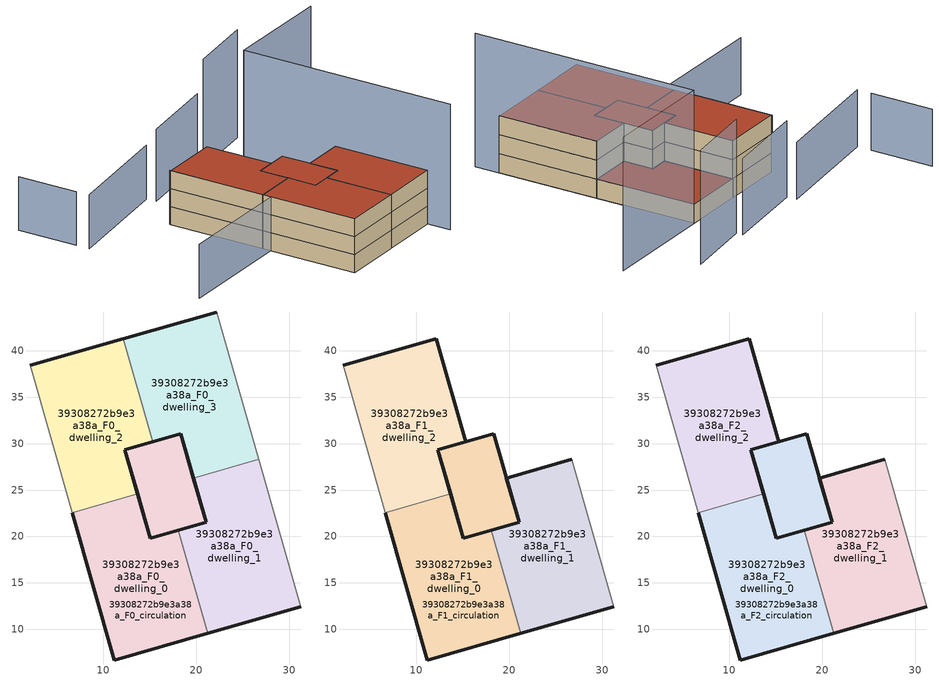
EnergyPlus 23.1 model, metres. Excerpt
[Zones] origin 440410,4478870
39308272b9e3a38a_F0_dwelling_0
 floor ground (EU_floor_Construction): 18.07,20.67 21.24,9.58 11.22,6.71 6.68,22.57 13.7,24.57 15.06,19.82 z0; 18.35,31.05 21.07,21.53 15.06,19.82 13.7,24.57 12.34,29.33 z0
 wall outside (EU_wall_Construction): 18.07,20.67 15.06,19.82 13.7,24.57 / 6.68,22.57 11.22,6.71 21.24,9.58 z0:3
 wall to 39308272b9e3a38a_F0_dwelling_1 (EU_wall_Construction): 21.24,9.58 18.07,20.67 z0:3
 wall to 39308272b9e3a38a_F0_dwelling_2 (EU_wall_Construction): 13.7,24.57 6.68,22.57 z0:3
39308272b9e3a38a_F0_dwelling_1
 floor ground (EU_floor_Construction): 18.35,31.05 19.71,26.29 21.07,21.53 15.06,19.82 12.34,29.33 z0; 26.73,28.29 31.26,12.44 21.24,9.58 18.07,20.67 21.07,21.53 19.71,26.29 z0
 wall outside (EU_wall_Construction): 21.24,9.58 31.26,12.44 / 19.71,26.29 21.07,21.53 18.07,20.67 z0:3
 wall adiabatic (EU_wall_Construction): 31.26,12.44 26.73,28.29 z0:3
 wall to 39308272b9e3a38a_F0_dwelling_3 (EU_wall_Construction): 26.73,28.29 19.71,26.29 z0:3
39308272b9e3a38a_F0_dwelling_2
 floor ground (EU_floor_Construction): 12.17,41.28 15.35,30.19 12.34,29.33 13.7,24.57 6.68,22.57 2.15,38.42 z0
 wall outside (EU_wall_Construction): 12.17,41.28 2.15,38.42 / 13.7,24.57 12.34,29.33 15.35,30.19 z0:3
 wall adiabatic (EU_wall_Construction): 2.15,38.42 6.68,22.57 z0:3
 wall to 39308272b9e3a38a_F0_dwelling_3 (EU_wall_Construction): 15.35,30.19 12.17,41.28 z0:3
39308272b9e3a38a_F0_dwelling_3
 floor ground (EU_floor_Construction): 18.35,31.05 19.71,26.29 21.07,21.53 15.06,19.82 12.34,29.33 15.35,30.19 z0; 22.2,44.15 26.73,28.29 19.71,26.29 18.35,31.05 15.35,30.19 12.17,41.28 z0
 wall outside (EU_wall_Construction): 22.2,44.15 12.17,41.28 / 15.35,30.19 18.35,31.05 19.71,26.29 z0:3
 wall adiabatic (EU_wall_Construction): 26.73,28.29 22.2,44.15 z0:3
 roof outside (EU_roof_Construction): 26.73,28.29 22.2,44.15 12.17,41.28 15.35,30.19 18.35,31.05 19.71,26.29 z3; 21.07,21.53 19.71,26.29 18.35,31.05 15.35,30.19 12.34,29.33 15.06,19.82 z3
39308272b9e3a38a_F0_circulation
 floor ground (EU_floor_Construction): 18.35,31.05 19.71,26.29 21.07,21.53 18.07,20.67 15.06,19.82 13.7,24.57 12.34,29.33 15.35,30.19 z0; 18.07,20.67 21.24,9.58 11.22,6.71 6.68,22.57 13.7,24.57 15.06,19.82 z0; 26.73,28.29 31.26,12.44 21.24,9.58 18.07,20.67 21.07,21.53 19.71,26.29 z0; 22.2,44.15 26.73,28.29 19.71,26.29 18.35,31.05 15.35,30.19 12.17,41.28 z0
 wall outside (EU_wall_Construction): 18.35,31.05 12.34,29.33 15.06,19.82 21.07,21.53 18.35,31.05 z0:3
 roof outside (EU_floor_Construction): 26.73,28.29 22.2,44.15 12.17,41.28 15.35,30.19 18.35,31.05 19.71,26.29 z3
39308272b9e3a38a_F1_dwelling_0
 floor outside (EU_floor_Construction): 18.07,20.67 21.24,9.58 11.22,6.71 6.68,22.57 13.7,24.57 15.06,19.82 z3
 floor to 39308272b9e3a38a_F0_dwelling_0 (EU_floor_Construction): 18.35,31.05 21.07,21.53 15.06,19.82 13.7,24.57 12.34,29.33 z3
 wall outside (EU_wall_Construction): 18.07,20.67 15.06,19.82 13.7,24.57 / 6.68,22.57 11.22,6.71 21.24,9.58 z3:6
 wall to 39308272b9e3a38a_F1_dwelling_1 (EU_wall_Construction): 21.24,9.58 18.07,20.67 z3:6
 wall to 39308272b9e3a38a_F1_dwelling_2 (EU_wall_Construction): 13.7,24.57 6.68,22.57 z3:6
39308272b9e3a38a_F1_dwelling_1
 floor to 39308272b9e3a38a_F0_dwelling_1 (EU_floor_Construction): 26.73,28.29 31.26,12.44 21.24,9.58 18.07,20.67 21.07,21.53 19.71,26.29 z3; 18.35,31.05 19.71,26.29 21.07,21.53 15.06,19.82 12.34,29.33 z3
 wall outside (EU_wall_Construction): 21.24,9.58 31.26,12.44 / 26.73,28.29 19.71,26.29 21.07,21.53 18.07,20.67 z3:6
 wall adiabatic (EU_wall_Construction): 31.26,12.44 26.73,28.29 z3:6
39308272b9e3a38a_F1_dwelling_2
 floor to 39308272b9e3a38a_F0_dwelling_2 (EU_floor_Construction): 12.17,41.28 15.35,30.19 12.34,29.33 13.7,24.57 6.68,22.57 2.15,38.42 z3
 wall outside (EU_wall_Construction): 13.7,24.57 12.34,29.33 15.35,30.19 12.17,41.28 2.15,38.42 z3:6
 wall adiabatic (EU_wall_Construction): 2.15,38.42 6.68,22.57 z3:6
39308272b9e3a38a_F1_circulation
 floor outside (EU_floor_Construction): 26.73,28.29 31.26,12.44 21.24,9.58 18.07,20.67 21.07,21.53 19.71,26.29 z3
 floor to 39308272b9e3a38a_F0_circulation (EU_floor_Construction): 18.35,31.05 19.71,26.29 21.07,21.53 18.07,20.67 15.06,19.82 13.7,24.57 12.34,29.33 15.35,30.19 z3; 18.07,20.67 21.24,9.58 11.22,6.71 6.68,22.57 13.7,24.57 15.06,19.82 z3
 wall outside (EU_wall_Construction): 18.35,31.05 12.34,29.33 15.06,19.82 21.07,21.53 18.35,31.05 z3:6
39308272b9e3a38a_F2_dwelling_0
 floor outside (EU_floor_Construction): 18.07,20.67 21.24,9.58 11.22,6.71 6.68,22.57 13.7,24.57 15.06,19.82 z6
 floor to 39308272b9e3a38a_F1_dwelling_0 (EU_floor_Construction): 18.35,31.05 21.07,21.53 15.06,19.82 13.7,24.57 12.34,29.33 z6
 wall outside (EU_wall_Construction): 18.07,20.67 15.06,19.82 13.7,24.57 / 6.68,22.57 11.22,6.71 21.24,9.58 z6:9
 wall to 39308272b9e3a38a_F2_dwelling_1 (EU_wall_Construction): 21.24,9.58 18.07,20.67 z6:9
 wall to 39308272b9e3a38a_F2_dwelling_2 (EU_wall_Construction): 13.7,24.57 6.68,22.57 z6:9
 roof outside (EU_roof_Construction): 21.07,21.53 18.35,31.05 12.34,29.33 13.7,24.57 15.06,19.82 z9; 21.24,9.58 18.07,20.67 15.06,19.82 13.7,24.57 6.68,22.57 11.22,6.71 z9
39308272b9e3a38a_F2_dwelling_1
 floor to 39308272b9e3a38a_F1_dwelling_1 (EU_floor_Construction): 26.73,28.29 31.26,12.44 21.24,9.58 18.07,20.67 21.07,21.53 19.71,26.29 z6; 18.35,31.05 19.71,26.29 21.07,21.53 15.06,19.82 12.34,29.33 z6
 wall outside (EU_wall_Construction): 21.24,9.58 31.26,12.44 / 26.73,28.29 19.71,26.29 21.07,21.53 18.07,20.67 z6:9
 wall adiabatic (EU_wall_Construction): 31.26,12.44 26.73,28.29 z6:9
 roof outside (EU_roof_Construction): 31.26,12.44 26.73,28.29 19.71,26.29 21.07,21.53 18.07,20.67 21.24,9.58 z9; 21.07,21.53 19.71,26.29 18.35,31.05 12.34,29.33 15.06,19.82 z9
39308272b9e3a38a_F2_dwelling_2
 floor to 39308272b9e3a38a_F1_dwelling_2 (EU_floor_Construction): 12.17,41.28 15.35,30.19 12.34,29.33 13.7,24.57 6.68,22.57 2.15,38.42 z6
 wall outside (EU_wall_Construction): 13.7,24.57 12.34,29.33 15.35,30.19 12.17,41.28 2.15,38.42 z6:9
 wall adiabatic (EU_wall_Construction): 2.15,38.42 6.68,22.57 z6:9
 roof outside (EU_roof_Construction): 13.7,24.57 12.34,29.33 15.35,30.19 12.17,41.28 2.15,38.42 6.68,22.57 z9
39308272b9e3a38a_F2_circulation
 floor outside (EU_floor_Construction): 26.73,28.29 31.26,12.44 21.24,9.58 18.07,20.67 21.07,21.53 19.71,26.29 z6
 floor to 39308272b9e3a38a_F1_circulation (EU_floor_Construction): 18.35,31.05 19.71,26.29 21.07,21.53 18.07,20.67 15.06,19.82 13.7,24.57 12.34,29.33 z6; 18.07,20.67 21.24,9.58 11.22,6.71 6.68,22.57 13.7,24.57 15.06,19.82 z6
 wall outside (EU_wall_Construction): 18.35,31.05 12.34,29.33 15.06,19.82 21.07,21.53 18.35,31.05 z6:9
 roof outside (EU_roof_Construction): 21.07,21.53 19.71,26.29 18.35,31.05 12.34,29.33 13.7,24.57 15.06,19.82 18.07,20.67 z9; 21.24,9.58 18.07,20.67 15.06,19.82 13.7,24.57 6.68,22.57 11.22,6.71 z9; 31.26,12.44 26.73,28.29 19.71,26.29 21.07,21.53 18.07,20.67 21.24,9.58 z9
shading: 2.15,38.59 7.03,21.11 / 7.03,21.11 -12.52,15.64 / -16.37,52.34 -13.57,42.41 / 5.66,47.81 -12.84,40.23 z0:9; 32.42,8.53 22.27,44.14 / 22.27,44.14 40.67,49.38 z0:21; 19.6,51.73 6.26,46.28 z0:12; 30.95,55.23 19.99,50.74 z0:18
[Building]
EU S2 Campaign: North Axis=0; Terrain=City; Solar Distribution=FullExterior
[Site:Location]
Madrid: Latitude=40.5; Longitude=-3.5; Time Zone=1; Elevation=609
[SizingPeriod:WeatherFileDays]
AnnualSizingPeriod: Begin Month=1; Begin Day of Month=1; End Month=12; End Day of Month=31; Day of Week for Start Day=Monday; Use Weather File Daylight Saving Period=No; Use Weather File Rain and Snow Indicators=No
[MATERIAL]
EU_InternalMass_Material: Roughness=MediumRough; Thickness=0.1; Conductivity=1; Density=1800; Specific Heat=900; Thermal Absorptance=0.9; Solar Absorptance=0.7; Visible Absorptance=0.7
[MATERIAL:NOMASS] Roughness=MediumRough; Thermal Absorptance=0.9; Solar Absorptance=0.7; Visible Absorptance=0.7
Name | Thermal Resistance
EU_wall_NoMass | 1.60022
EU_roof_NoMass | 1.57597
EU_floor_NoMass | 0.470652
[CONSTRUCTION]
EU_wall_Construction: EU_wall_NoMass
EU_roof_Construction: EU_roof_NoMass
EU_floor_Construction: EU_floor_NoMass
EU_InternalMass_Construction: EU_InternalMass_Material
[ZONE] Type=1; Multiplier=1; Ceiling Height=autocalculate; Floor Area=autocalculate; Part of Total Floor Area=Yes
Name | Volume
39308272b9e3a38a_F0_dwelling_0; 39308272b9e3a38a_F1_dwelling_0; 39308272b9e3a38a_F2_dwelling_0 | 654.767
39308272b9e3a38a_F0_dwelling_1; 39308272b9e3a38a_F1_dwelling_1; 39308272b9e3a38a_F2_dwelling_1; 39308272b9e3a38a_F0_dwelling_3 | 654.766
39308272b9e3a38a_F0_dwelling_2; 39308272b9e3a38a_F1_dwelling_2; 39308272b9e3a38a_F2_dwelling_2 | 469.163
39308272b9e3a38a_F0_circulation | 1593.09
39308272b9e3a38a_F1_circulation; 39308272b9e3a38a_F2_circulation | 1123.93
[INTERNALMASS] Construction=EU_InternalMass_Construction
Name | Zone or ZoneList | Surface Area
39308272b9e3a38a_F0_dwelling_0_EU_InternalMass | 39308272b9e3a38a_F0_dwelling_0 | 156.388
39308272b9e3a38a_F0_dwelling_1_EU_InternalMass | 39308272b9e3a38a_F0_dwelling_1 | 156.388
39308272b9e3a38a_F0_dwelling_2_EU_InternalMass | 39308272b9e3a38a_F0_dwelling_2 | 156.388
39308272b9e3a38a_F0_dwelling_3_EU_InternalMass | 39308272b9e3a38a_F0_dwelling_3 | 156.388
39308272b9e3a38a_F1_dwelling_0_EU_InternalMass | 39308272b9e3a38a_F1_dwelling_0 | 312.776
39308272b9e3a38a_F1_dwelling_1_EU_InternalMass | 39308272b9e3a38a_F1_dwelling_1 | 156.388
39308272b9e3a38a_F1_dwelling_2_EU_InternalMass | 39308272b9e3a38a_F1_dwelling_2 | 156.388
39308272b9e3a38a_F2_dwelling_0_EU_InternalMass | 39308272b9e3a38a_F2_dwelling_0 | 312.776
39308272b9e3a38a_F2_dwelling_1_EU_InternalMass | 39308272b9e3a38a_F2_dwelling_1 | 156.388
39308272b9e3a38a_F2_dwelling_2_EU_InternalMass | 39308272b9e3a38a_F2_dwelling_2 | 156.388
[OTHEREQUIPMENT] Fuel Type=Electricity; Design Level Calculation Method=Watts/Area; Power per Zone Floor Area=1; Fraction Latent=0; Fraction Radiant=0; Fraction Lost=0; Carbon Dioxide Generation Rate=0; EndUse Subcategory=EU_Step8_InternalGains
Name | Zone or ZoneList or Space or SpaceList | Schedule
EU_Step8_InternalGain_39308272b9e3a38a_F0_dwelling_0_f000 | 39308272b9e3a38a_F0_dwelling_0 | EU_Step8_GainSchedule_39308272b9e3a38a_F0_dwelling_0_f000
EU_Step8_InternalGain_39308272b9e3a38a_F0_dwelling_1_f000 | 39308272b9e3a38a_F0_dwelling_1 | EU_Step8_GainSchedule_39308272b9e3a38a_F0_dwelling_1_f000
EU_Step8_InternalGain_39308272b9e3a38a_F0_dwelling_2_f000 | 39308272b9e3a38a_F0_dwelling_2 | EU_Step8_GainSchedule_39308272b9e3a38a_F0_dwelling_2_f000
EU_Step8_InternalGain_39308272b9e3a38a_F0_dwelling_3_f000 | 39308272b9e3a38a_F0_dwelling_3 | EU_Step8_GainSchedule_39308272b9e3a38a_F0_dwelling_3_f000
EU_Step8_InternalGain_39308272b9e3a38a_F1_dwelling_0_f000 | 39308272b9e3a38a_F1_dwelling_0 | EU_Step8_GainSchedule_39308272b9e3a38a_F1_dwelling_0_f000
EU_Step8_InternalGain_39308272b9e3a38a_F1_dwelling_1_f000 | 39308272b9e3a38a_F1_dwelling_1 | EU_Step8_GainSchedule_39308272b9e3a38a_F1_dwelling_1_f000
EU_Step8_InternalGain_39308272b9e3a38a_F1_dwelling_2_f000 | 39308272b9e3a38a_F1_dwelling_2 | EU_Step8_GainSchedule_39308272b9e3a38a_F1_dwelling_2_f000
EU_Step8_InternalGain_39308272b9e3a38a_F2_dwelling_0_f000 | 39308272b9e3a38a_F2_dwelling_0 | EU_Step8_GainSchedule_39308272b9e3a38a_F2_dwelling_0_f000
EU_Step8_InternalGain_39308272b9e3a38a_F2_dwelling_1_f000 | 39308272b9e3a38a_F2_dwelling_1 | EU_Step8_GainSchedule_39308272b9e3a38a_F2_dwelling_1_f000
EU_Step8_InternalGain_39308272b9e3a38a_F2_dwelling_2_f000 | 39308272b9e3a38a_F2_dwelling_2 | EU_Step8_GainSchedule_39308272b9e3a38a_F2_dwelling_2_f000
[ZONEINFILTRATION:DESIGNFLOWRATE] Schedule=EU_AlwaysOn; Design Flow Rate Calculation Method=Flow/Area; Flow Rate per Floor Area=0.0005; Constant Term Coefficient=1; Temperature Term Coefficient=0; Velocity Term Coefficient=0; Velocity Squared Term Coefficient=0
Name | Zone or ZoneList or Space or SpaceList
EU_Circulation_Infiltration_39308272b9e3a38a_F0_circulation | 39308272b9e3a38a_F0_circulation
EU_Circulation_Infiltration_39308272b9e3a38a_F1_circulation | 39308272b9e3a38a_F1_circulation
EU_Circulation_Infiltration_39308272b9e3a38a_F2_circulation | 39308272b9e3a38a_F2_circulation
[ZONEVENTILATION:DESIGNFLOWRATE] Schedule=EU_AlwaysOn; Design Flow Rate Calculation Method=AirChanges/Hour; Air Changes per Hour=0.480704; Ventilation Type=Natural; Fan Pressure Rise=0; Fan Total Efficiency=1; Constant Term Coefficient=1; Temperature Term Coefficient=0; Velocity Term Coefficient=0; Velocity Squared Term Coefficient=0; Minimum Indoor Temperature=-100; Maximum Indoor Temperature=100; Delta Temperature=-100; Minimum Outdoor Temperature=-100; Maximum Outdoor Temperature=100; Maximum Wind Speed=40
Name | Zone or ZoneList or Space or SpaceList
EU_ConstantAir_39308272b9e3a38a_F0_dwelling_0 | 39308272b9e3a38a_F0_dwelling_0
EU_ConstantAir_39308272b9e3a38a_F0_dwelling_1 | 39308272b9e3a38a_F0_dwelling_1
EU_ConstantAir_39308272b9e3a38a_F0_dwelling_2 | 39308272b9e3a38a_F0_dwelling_2
EU_ConstantAir_39308272b9e3a38a_F0_dwelling_3 | 39308272b9e3a38a_F0_dwelling_3
EU_ConstantAir_39308272b9e3a38a_F1_dwelling_0 | 39308272b9e3a38a_F1_dwelling_0
EU_ConstantAir_39308272b9e3a38a_F1_dwelling_1 | 39308272b9e3a38a_F1_dwelling_1
EU_ConstantAir_39308272b9e3a38a_F1_dwelling_2 | 39308272b9e3a38a_F1_dwelling_2
EU_ConstantAir_39308272b9e3a38a_F2_dwelling_0 | 39308272b9e3a38a_F2_dwelling_0
EU_ConstantAir_39308272b9e3a38a_F2_dwelling_1 | 39308272b9e3a38a_F2_dwelling_1
EU_ConstantAir_39308272b9e3a38a_F2_dwelling_2 | 39308272b9e3a38a_F2_dwelling_2
[HVACTEMPLATE:THERMOSTAT] Constant Heating Setpoint=20; Constant Cooling Setpoint=50
EU_HeatOnly_39308272b9e3a38a_F0_dwelling_0; EU_HeatOnly_39308272b9e3a38a_F0_dwelling_1; EU_HeatOnly_39308272b9e3a38a_F0_dwelling_2; EU_HeatOnly_39308272b9e3a38a_F0_dwelling_3; EU_HeatOnly_39308272b9e3a38a_F1_dwelling_0; EU_HeatOnly_39308272b9e3a38a_F1_dwelling_1; EU_HeatOnly_39308272b9e3a38a_F1_dwelling_2; EU_HeatOnly_39308272b9e3a38a_F2_dwelling_0; EU_HeatOnly_39308272b9e3a38a_F2_dwelling_1; EU_HeatOnly_39308272b9e3a38a_F2_dwelling_2
[HVACTEMPLATE:ZONE:IDEALLOADSAIRSYSTEM] System Availability Schedule=EU_AlwaysOn; Maximum Heating Supply Air Temperature=50; Minimum Cooling Supply Air Temperature=13; Maximum Heating Supply Air Humidity Ratio=0.0156; Minimum Cooling Supply Air Humidity Ratio=0.0077; Heating Limit=NoLimit; Cooling Limit=NoLimit; Heating Availability Schedule=EU_AlwaysOn; Cooling Availability Schedule=EU_CoolingOff; Dehumidification Control Type=ConstantSensibleHeatRatio; Cooling Sensible Heat Ratio=0.7; Dehumidification Setpoint=60; Humidification Control Type=None; Humidification Setpoint=30; Outdoor Air Method=None; Outdoor Air Flow Rate per Person=0.00944; Outdoor Air Flow Rate per Zone Floor Area=0; Outdoor Air Flow Rate per Zone=0; Demand Controlled Ventilation Type=None; Outdoor Air Economizer Type=NoEconomizer; Heat Recovery Type=None; Sensible Heat Recovery Effectiveness=0.7; Latent Heat Recovery Effectiveness=0.65
Name | Template Thermostat
39308272b9e3a38a_F0_dwelling_0 | EU_HeatOnly_39308272b9e3a38a_F0_dwelling_0
39308272b9e3a38a_F0_dwelling_1 | EU_HeatOnly_39308272b9e3a38a_F0_dwelling_1
39308272b9e3a38a_F0_dwelling_2 | EU_HeatOnly_39308272b9e3a38a_F0_dwelling_2
39308272b9e3a38a_F0_dwelling_3 | EU_HeatOnly_39308272b9e3a38a_F0_dwelling_3
39308272b9e3a38a_F1_dwelling_0 | EU_HeatOnly_39308272b9e3a38a_F1_dwelling_0
39308272b9e3a38a_F1_dwelling_1 | EU_HeatOnly_39308272b9e3a38a_F1_dwelling_1
39308272b9e3a38a_F1_dwelling_2 | EU_HeatOnly_39308272b9e3a38a_F1_dwelling_2
39308272b9e3a38a_F2_dwelling_0 | EU_HeatOnly_39308272b9e3a38a_F2_dwelling_0
39308272b9e3a38a_F2_dwelling_1 | EU_HeatOnly_39308272b9e3a38a_F2_dwelling_1
39308272b9e3a38a_F2_dwelling_2 | EU_HeatOnly_39308272b9e3a38a_F2_dwelling_2
[SIZING:ZONE] Zone Cooling Design Supply Air Temperature Input Method=SupplyAirTemperature; Zone Cooling Design Supply Air Temperature=13; Zone Heating Design Supply Air Temperature Input Method=SupplyAirTemperature; Zone Heating Design Supply Air Temperature=50; Zone Cooling Design Supply Air Humidity Ratio=0.008; Zone Heating Design Supply Air Humidity Ratio=0.008; Cooling Design Air Flow Method=DesignDay; Cooling Design Air Flow Rate=0; Cooling Minimum Air Flow per Zone Floor Area=0.000762; Cooling Minimum Air Flow=0; Cooling Minimum Air Flow Fraction=0.2; Heating Design Air Flow Method=DesignDay; Heating Design Air Flow Rate=0; Heating Maximum Air Flow per Zone Floor Area=0.002032; Heating Maximum Air Flow=0.141576; Heating Maximum Air Flow Fraction=0.3; Account for Dedicated Outdoor Air System=No; Dedicated Outdoor Air System Control Strategy=NeutralSupplyAir; Dedicated Outdoor Air Low Setpoint Temperature for Design=autosize; Dedicated Outdoor Air High Setpoint Temperature for Design=autosize; Zone Load Sizing Method=Sensible Load Only No Latent Load; Zone Latent Cooling Design Supply Air Humidity Ratio Input Method=HumidityRatioDifference; Zone Cooling Design Supply Air Humidity Ratio Difference=0.005; Zone Latent Heating Design Supply Air Humidity Ratio Input Method=HumidityRatioDifference; Zone Humidification Design Supply Air Humidity Ratio Difference=0.005
39308272b9e3a38a_F0_dwelling_0; 39308272b9e3a38a_F0_dwelling_1; 39308272b9e3a38a_F0_dwelling_2; 39308272b9e3a38a_F0_dwelling_3; 39308272b9e3a38a_F1_dwelling_0; 39308272b9e3a38a_F1_dwelling_1; 39308272b9e3a38a_F1_dwelling_2; 39308272b9e3a38a_F2_dwelling_0; 39308272b9e3a38a_F2_dwelling_1; 39308272b9e3a38a_F2_dwelling_2
[SCHEDULE:CONSTANT]
Name | Hourly Value
EU_AlwaysOn | 1
EU_CoolingOff | 0
[SCHEDULE:FILE] Column Number=1; Rows to Skip at Top=0; Number of Hours of Data=8760; Column Separator=Comma; Interpolate to Timestep=No; Minutes per Item=60; Adjust Schedule for Daylight Savings=Yes
Name | File
EU_Step8_GainSchedule_39308272b9e3a38a_F0_dwelling_0_f000 | ../../schedules/39308272b9e3a38a/39308272b9e3a38a_F0_dwelling_0_f000_gain.csv
EU_Step8_GainSchedule_39308272b9e3a38a_F0_dwelling_1_f000 | ../../schedules/39308272b9e3a38a/39308272b9e3a38a_F0_dwelling_1_f000_gain.csv
EU_Step8_GainSchedule_39308272b9e3a38a_F0_dwelling_2_f000 | ../../schedules/39308272b9e3a38a/39308272b9e3a38a_F0_dwelling_2_f000_gain.csv
EU_Step8_GainSchedule_39308272b9e3a38a_F0_dwelling_3_f000 | ../../schedules/39308272b9e3a38a/39308272b9e3a38a_F0_dwelling_3_f000_gain.csv
EU_Step8_GainSchedule_39308272b9e3a38a_F1_dwelling_0_f000 | ../../schedules/39308272b9e3a38a/39308272b9e3a38a_F1_dwelling_0_f000_gain.csv
EU_Step8_GainSchedule_39308272b9e3a38a_F1_dwelling_1_f000 | ../../schedules/39308272b9e3a38a/39308272b9e3a38a_F1_dwelling_1_f000_gain.csv
EU_Step8_GainSchedule_39308272b9e3a38a_F1_dwelling_2_f000 | ../../schedules/39308272b9e3a38a/39308272b9e3a38a_F1_dwelling_2_f000_gain.csv
EU_Step8_GainSchedule_39308272b9e3a38a_F2_dwelling_0_f000 | ../../schedules/39308272b9e3a38a/39308272b9e3a38a_F2_dwelling_0_f000_gain.csv
EU_Step8_GainSchedule_39308272b9e3a38a_F2_dwelling_1_f000 | ../../schedules/39308272b9e3a38a/39308272b9e3a38a_F2_dwelling_1_f000_gain.csv
EU_Step8_GainSchedule_39308272b9e3a38a_F2_dwelling_2_f000 | ../../schedules/39308272b9e3a38a/39308272b9e3a38a_F2_dwelling_2_f000_gain.csv
